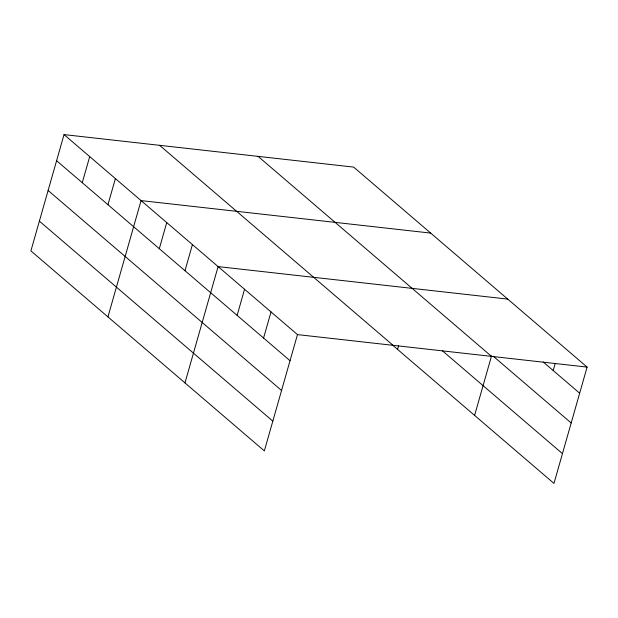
<?xml version="1.0" encoding="UTF-8"?>
<svg xmlns="http://www.w3.org/2000/svg" width="618" height="618" viewBox="0 0 618 618"><rect width="100%" height="100%" fill="white"/><g stroke="black" fill="none" stroke-linecap="round" stroke-linejoin="round"><path stroke-width="0.93" d="M64.033 134.593L30.9 250.9L264.342 450.901L297.474 334.601L64.033 134.593L353.658 167.099L587.1 367.1L553.967 483.407L392.569 345.122M82.271 182.704L89.71 156.593M107.949 204.705L115.388 178.594M107.934 316.903L141.066 200.595L430.692 233.094M159.305 248.706L166.744 222.596M184.991 270.707L192.422 244.597M184.975 382.905L218.1 266.597L507.726 299.097M237.127 315.373L244.558 289.263M263.577 338.038L271.016 311.935M397.559 349.402L398.587 345.794M474.601 415.404L491.557 355.875M553.203 370.545L555.258 363.338M297.474 334.601L587.1 367.1M543.191 361.97L579.661 393.21M493.241 356.2L571.186 422.975M258.077 156.369L491.526 356.377M442.418 350.808L562.45 453.643M159.606 145.323L393.048 345.323M56.593 160.703L290.035 360.711M48.111 190.468L281.561 390.476M39.382 221.136L272.824 421.136"/></g></svg>
